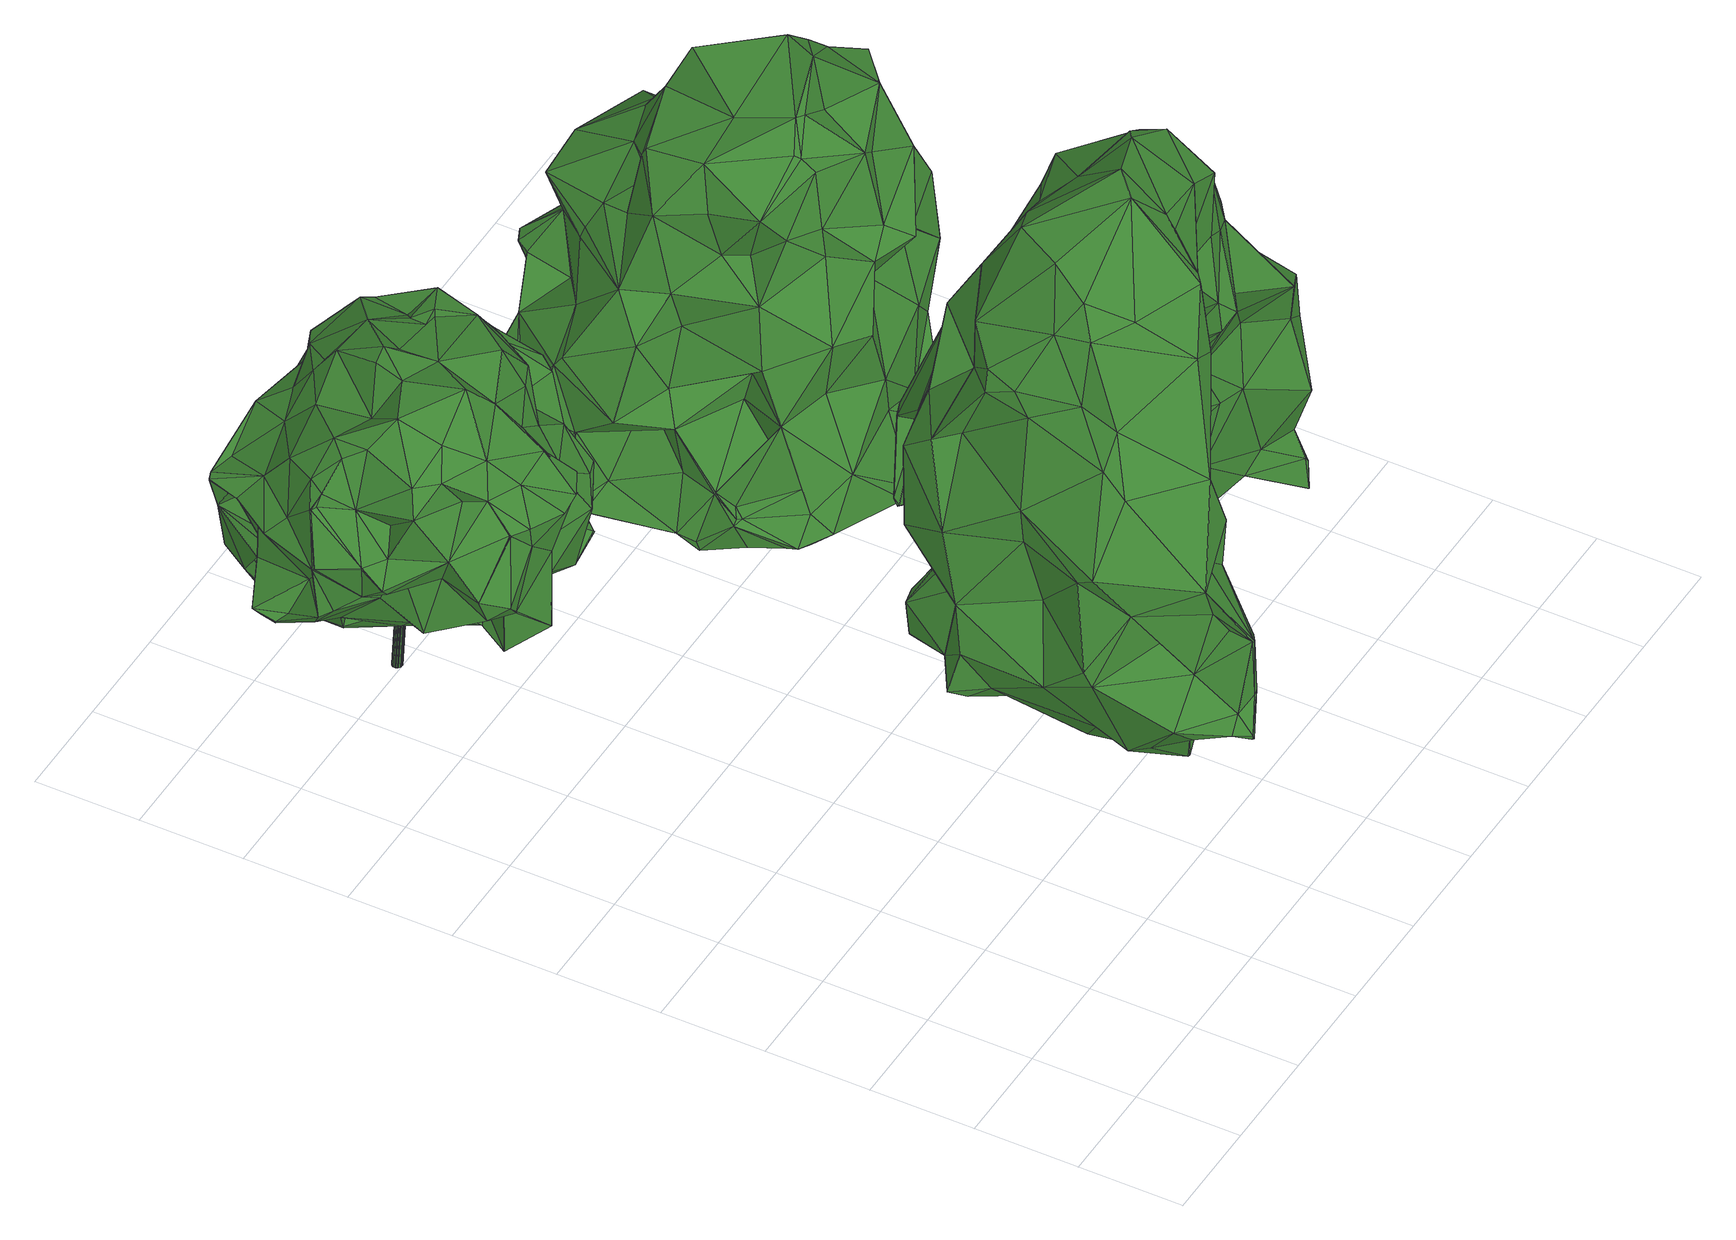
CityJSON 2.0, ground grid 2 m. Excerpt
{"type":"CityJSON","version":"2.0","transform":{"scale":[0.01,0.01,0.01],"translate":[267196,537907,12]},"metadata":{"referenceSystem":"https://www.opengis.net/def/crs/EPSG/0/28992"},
"CityObjects":{
"tree1":{"type":"SolitaryVegetationObject","attributes":{"gtid":504,"crown_width_m":6.24,"crown_median_z":15.91,"crown_r50_m":0.261,"crown_porosity":0.9,"trunk_H_m":3.51,"trunk_DBH_m":0.18,"trunk_radius_m":0.0901,"trunk_base_height_m":12.4,"original_gtid":"506"},"geometry":[{"type":"Solid","lod":"3","boundaries":[[[[0,1,2]],[[3,4,5]],[[6,7,8]],[[9,7,6]],[[10,11,12]],[[13,14,15]],[[16,17,18]],[[16,18,19]],[[20,21,22]],[[23,24,25]],[[11,26,27]],[[28,29,30]],[[31,10,12]],[[32,12,11]],[[27,32,11]],[[33,34,35]],[[24,35,34]],[[36,37,38]],[[39,37,36]],[[40,41,42]],[[38,43,36]],[[44,45,46]],[[47,48,6]],[[49,18,50]],[[49,50,51]],[[52,53,54]],[[55,56,57]],[[58,56,55]],[[23,59,60]],[[61,62,5]],[[63,64,65]],[[6,48,9]],[[66,67,28]],[[36,68,39]],[[23,69,59]],[[70,71,72]],[[37,30,38]],[[73,74,70]],[[75,66,76]],[[77,78,57]],[[55,57,78]],[[79,80,81]],[[79,81,82]],[[83,84,52]],[[85,86,87]],[[88,89,90]],[[19,91,92]],[[93,74,94]],[[76,28,95]],[[95,28,96]],[[97,33,93]],[[98,99,100]],[[94,101,102]],[[103,41,104]],[[105,106,107]],[[108,61,84]],[[109,110,111]],[[112,41,40]],[[75,113,66]],[[34,25,24]],[[114,115,116]],[[101,117,82]],[[118,119,120]],[[121,98,122]],[[83,52,123]],[[46,45,124]],[[125,126,127]],[[128,64,63]],[[77,57,98]],[[129,42,130]],[[131,69,25]],[[132,74,73]],[[133,83,134]],[[135,136,137]],[[138,139,140]],[[96,141,95]],[[60,59,142]],[[60,142,12]],[[105,27,26]],[[143,68,144]],[[145,146,147]],[[145,147,148]],[[55,78,6]],[[55,6,58]],[[134,149,20]],[[94,102,150]],[[151,152,14]],[[153,104,154]],[[153,155,156]],[[157,158,116]],[[27,159,32]],[[12,32,159]],[[24,72,35]],[[51,56,160]],[[161,114,162]],[[114,163,162]],[[70,74,71]],[[122,98,100]],[[23,60,164]],[[165,69,131]],[[87,86,67]],[[85,80,86]],[[166,167,168]],[[118,169,170]],[[77,98,121]],[[77,121,124]],[[80,43,86]],[[166,46,104]],[[74,117,101]],[[171,102,172]],[[74,132,117]],[[82,117,132]],[[173,59,69]],[[173,69,165]],[[116,115,14]],[[38,86,43]],[[174,175,65]],[[158,175,174]],[[176,177,64]],[[178,92,91]],[[74,101,94]],[[87,145,85]],[[179,180,181]],[[116,182,114]],[[183,152,151]],[[23,25,69]],[[184,80,79]],[[39,3,37]],[[39,185,3]],[[53,186,39]],[[187,119,133]],[[30,188,38]],[[86,38,188]],[[134,83,149]],[[92,16,19]],[[97,93,0]],[[128,120,64]],[[124,45,77]],[[45,189,77]],[[91,20,149]],[[91,19,20]],[[63,65,152]],[[190,183,151]],[[45,191,189]],[[45,192,191]],[[89,171,85]],[[54,53,106]],[[63,118,128]],[[193,111,44]],[[88,171,89]],[[14,115,15]],[[158,64,194]],[[158,176,64]],[[70,195,73]],[[104,196,154]],[[116,14,157]],[[163,114,182]],[[197,198,103]],[[197,103,199]],[[197,199,198]],[[145,148,85]],[[142,200,31]],[[178,201,92]],[[190,5,202]],[[74,203,204]],[[158,157,175]],[[188,30,29]],[[40,167,166]],[[104,153,2]],[[91,200,178]],[[48,47,9]],[[168,205,161]],[[168,161,162]],[[164,195,206]],[[31,12,142]],[[207,208,123]],[[209,190,202]],[[114,181,115]],[[188,29,67]],[[119,187,22]],[[149,200,91]],[[30,37,28]],[[73,210,132]],[[211,15,180]],[[75,15,211]],[[212,213,214]],[[183,63,152]],[[98,57,99]],[[134,187,133]],[[9,215,216]],[[154,196,124]],[[206,195,70]],[[24,206,70]],[[183,118,63]],[[59,178,142]],[[158,182,116]],[[179,145,180]],[[92,201,16]],[[90,217,167]],[[194,218,219]],[[186,4,3]],[[142,178,200]],[[28,37,3]],[[28,3,96]],[[90,89,220]],[[90,220,217]],[[221,222,223]],[[85,81,80]],[[185,186,3]],[[23,206,24]],[[23,164,206]],[[6,191,47]],[[78,191,6]],[[183,209,118]],[[70,72,24]],[[56,51,50]],[[224,213,225]],[[164,73,195]],[[136,74,93]],[[36,144,68]],[[207,123,226]],[[198,94,103]],[[158,194,182]],[[131,225,227]],[[167,205,168]],[[154,124,214]],[[128,118,120]],[[159,164,60]],[[68,107,106]],[[228,229,132]],[[228,132,210]],[[20,187,134]],[[230,0,156]],[[230,156,155]],[[20,22,187]],[[115,181,15]],[[193,168,215]],[[192,47,191]],[[217,231,179]],[[145,179,231]],[[65,175,152]],[[52,61,232]],[[52,84,61]],[[102,101,233]],[[138,212,122]],[[121,122,212]],[[56,99,57]],[[50,99,56]],[[217,179,161]],[[234,235,81]],[[130,42,41]],[[22,21,236]],[[22,236,119]],[[143,229,228]],[[12,159,60]],[[71,137,35]],[[100,99,18]],[[131,227,165]],[[53,39,106]],[[26,54,106]],[[39,68,106]],[[234,81,85]],[[93,237,0]],[[20,19,21]],[[238,239,21]],[[107,68,143]],[[85,147,146]],[[240,11,226]],[[28,76,241]],[[162,215,168]],[[242,112,243]],[[234,85,171]],[[171,172,234]],[[53,52,232]],[[141,3,5]],[[190,141,5]],[[141,96,3]],[[244,44,111]],[[31,200,10]],[[198,93,94]],[[199,237,93]],[[198,199,93]],[[88,129,171]],[[123,52,226]],[[240,226,52]],[[190,151,245]],[[196,46,124]],[[220,89,146]],[[240,26,11]],[[90,42,88]],[[40,42,90]],[[168,46,166]],[[2,1,237]],[[2,237,104]],[[78,77,191]],[[199,103,237]],[[104,237,103]],[[0,237,1]],[[233,235,172]],[[85,146,89]],[[28,246,66]],[[247,242,248]],[[36,43,144]],[[213,212,138]],[[67,86,188]],[[65,64,177]],[[249,250,132]],[[181,180,15]],[[97,34,33]],[[239,238,251]],[[189,191,77]],[[139,222,221]],[[33,137,136]],[[194,219,6]],[[85,148,147]],[[252,16,201]],[[220,231,217]],[[149,253,10]],[[208,253,149]],[[153,156,2]],[[0,2,156]],[[144,184,249]],[[208,207,253]],[[126,125,166]],[[216,162,163]],[[108,84,133]],[[133,84,83]],[[110,254,111]],[[192,244,255]],[[254,255,244]],[[146,231,220]],[[146,145,231]],[[246,241,66]],[[28,241,246]],[[151,95,245]],[[95,141,245]],[[256,155,224]],[[256,224,34]],[[119,236,120]],[[75,13,15]],[[207,226,11]],[[251,160,257]],[[251,238,160]],[[58,6,219]],[[173,221,258]],[[193,47,111]],[[59,173,258]],[[50,18,99]],[[59,258,178]],[[201,178,258]],[[238,49,51]],[[21,49,238]],[[49,19,18]],[[114,161,181]],[[179,181,161]],[[184,43,80]],[[158,177,176]],[[174,177,158]],[[118,170,119]],[[133,119,170]],[[174,65,177]],[[247,166,104]],[[112,104,41]],[[94,150,103]],[[143,259,73]],[[210,73,259]],[[165,221,173]],[[192,111,47]],[[109,111,192]],[[26,106,105]],[[27,105,260]],[[252,201,221]],[[221,223,252]],[[228,210,259]],[[228,259,143]],[[190,209,183]],[[131,25,224]],[[131,224,225]],[[34,224,25]],[[144,43,184]],[[239,251,261]],[[58,160,56]],[[58,257,160]],[[51,160,238]],[[62,169,202]],[[19,49,21]],[[5,62,202]],[[83,123,208]],[[83,208,149]],[[113,262,66]],[[66,262,67]],[[67,262,87]],[[75,262,113]],[[75,211,262]],[[211,180,262]],[[87,262,180]],[[13,151,14]],[[143,73,260]],[[159,263,164]],[[73,164,263]],[[27,263,159]],[[184,79,250]],[[249,143,144]],[[249,132,143]],[[186,232,4]],[[54,240,52]],[[138,140,213]],[[225,213,140]],[[129,88,42]],[[169,118,209]],[[97,0,230]],[[71,35,72]],[[122,17,252]],[[252,17,16]],[[201,258,221]],[[100,18,122]],[[122,18,17]],[[81,235,82]],[[172,235,234]],[[14,175,157]],[[152,175,14]],[[149,10,200]],[[71,74,135]],[[97,230,155]],[[93,33,136]],[[264,109,192]],[[221,165,265]],[[221,265,139]],[[11,253,207]],[[108,62,61]],[[170,169,108]],[[62,108,169]],[[170,108,133]],[[71,135,137]],[[45,44,192]],[[8,7,163]],[[35,137,33]],[[163,7,216]],[[9,216,7]],[[110,109,254]],[[218,120,219]],[[54,26,240]],[[58,219,261]],[[194,64,218]],[[218,64,120]],[[155,256,97]],[[34,97,256]],[[39,186,185]],[[58,251,257]],[[223,222,252]],[[138,222,139]],[[122,252,222]],[[122,222,138]],[[225,139,227]],[[136,204,203]],[[265,165,227]],[[265,227,139]],[[261,251,58]],[[261,219,120]],[[53,232,186]],[[161,205,217]],[[167,217,205]],[[143,260,107]],[[194,6,8]],[[166,112,40]],[[194,8,182]],[[8,163,182]],[[5,4,61]],[[232,61,4]],[[247,126,166]],[[184,250,249]],[[166,125,112]],[[242,247,112]],[[103,150,41]],[[125,243,112]],[[102,171,129]],[[10,253,11]],[[153,266,155]],[[247,104,112]],[[248,126,247]],[[102,129,150]],[[248,127,126]],[[168,193,46]],[[44,46,193]],[[76,66,267]],[[216,215,162]],[[242,243,248]],[[261,120,236]],[[239,236,21]],[[261,236,239]],[[28,67,29]],[[254,192,255]],[[254,264,192]],[[121,214,124]],[[212,214,121]],[[244,192,44]],[[254,109,264]],[[132,229,143]],[[105,107,260]],[[263,27,260]],[[263,260,73]],[[66,241,267]],[[76,267,241]],[[154,214,213]],[[268,154,213]],[[225,140,139]],[[82,250,79]],[[82,132,250]],[[74,136,203]],[[76,13,75]],[[76,95,13]],[[151,13,95]],[[111,269,244]],[[244,269,254]],[[111,254,269]],[[135,204,136]],[[74,204,135]],[[209,202,169]],[[245,141,190]],[[102,233,172]],[[233,101,235]],[[82,235,101]],[[104,270,196]],[[46,196,270]],[[46,270,104]],[[193,215,47]],[[47,215,9]],[[268,213,266]],[[268,266,154]],[[224,266,213]],[[154,266,153]],[[130,41,150]],[[87,271,145]],[[180,145,271]],[[180,271,87]],[[130,150,129]],[[248,243,127]],[[125,127,243]],[[224,155,266]],[[90,167,272]],[[40,272,167]],[[90,272,40]],[[273,274,275]],[[273,275,276]],[[276,275,277]],[[276,277,278]],[[275,274,279]],[[275,279,277]],[[277,279,280]],[[277,280,278]],[[279,274,281]],[[279,281,280]],[[280,281,282]],[[280,282,278]],[[281,274,283]],[[281,283,282]],[[282,283,284]],[[282,284,278]],[[283,274,285]],[[283,285,284]],[[284,285,286]],[[284,286,278]],[[285,274,287]],[[285,287,286]],[[286,287,288]],[[286,288,278]],[[287,274,289]],[[287,289,288]],[[288,289,290]],[[288,290,278]],[[289,274,291]],[[289,291,290]],[[290,291,292]],[[290,292,278]],[[291,274,293]],[[291,293,292]],[[292,293,294]],[[292,294,278]],[[293,274,295]],[[293,295,294]],[[294,295,296]],[[294,296,278]],[[295,274,297]],[[295,297,296]],[[296,297,298]],[[296,298,278]],[[297,274,299]],[[297,299,298]],[[298,299,300]],[[298,300,278]],[[299,274,301]],[[299,301,300]],[[300,301,302]],[[300,302,278]],[[301,274,303]],[[301,303,302]],[[302,303,304]],[[302,304,278]],[[303,274,305]],[[303,305,304]],[[304,305,306]],[[304,306,278]],[[305,274,307]],[[305,307,306]],[[306,307,308]],[[306,308,278]],[[307,274,309]],[[307,309,308]],[[308,309,310]],[[308,310,278]],[[309,274,311]],[[309,311,310]],[[310,311,312]],[[310,312,278]],[[311,274,313]],[[311,313,312]],[[312,313,314]],[[312,314,278]],[[313,274,315]],[[313,315,314]],[[314,315,316]],[[314,316,278]],[[315,274,317]],[[315,317,316]],[[316,317,318]],[[316,318,278]],[[317,274,319]],[[317,319,318]],[[318,319,320]],[[318,320,278]],[[319,274,321]],[[319,321,320]],[[320,321,322]],[[320,322,278]],[[321,274,273]],[[321,273,322]],[[322,273,276]],[[322,276,278]]]]}]},
"tree2":{"type":"SolitaryVegetationObject","attributes":{"gtid":373,"crown_width_m":8.56,"crown_median_z":17.47,"crown_r50_m":0.345,"crown_porosity":0.907,"trunk_H_m":4.87,"trunk_DBH_m":0.321,"trunk_radius_m":0.161,"trunk_base_height_m":12.6,"original_gtid":"374"},"geometry":[{"type":"Solid","lod":"3","boundaries":[[[[323,324,325]],[[326,327,328]],[[326,329,330]],[[331,332,333]],[[334,335,336]],[[334,336,337]],[[338,339,340]],[[324,341,325]],[[342,343,344]],[[345,346,347]],[[345,348,346]],[[348,347,346]],[[334,349,335]],[[337,349,334]],[[350,351,352]],[[350,352,341]],[[353,354,355]],[[356,357,358]],[[359,360,361]],[[362,363,364]],[[365,366,367]],[[368,369,350]],[[355,370,371]],[[372,373,374]],[[375,373,372]],[[376,377,378]],[[379,330,329]],[[328,329,326]],[[380,381,382]],[[383,384,385]],[[386,387,388]],[[389,390,391]],[[389,391,392]],[[393,368,394]],[[367,395,392]],[[396,329,347]],[[396,379,329]],[[397,369,398]],[[399,400,401]],[[400,402,401]],[[403,331,404]],[[333,404,331]],[[358,405,406]],[[340,356,407]],[[357,356,340]],[[408,409,410]],[[335,394,336]],[[411,412,335]],[[413,414,415]],[[416,372,374]],[[417,386,388]],[[403,404,418]],[[419,420,421]],[[422,423,424]],[[365,367,425]],[[377,376,426]],[[376,427,426]],[[428,389,392]],[[428,429,389]],[[430,431,432]],[[357,433,405]],[[418,412,411]],[[412,418,393]],[[412,393,394]],[[363,432,431]],[[434,435,382]],[[416,436,437]],[[438,439,440]],[[439,438,441]],[[343,404,333]],[[442,443,444]],[[445,446,403]],[[447,448,446]],[[341,449,450]],[[451,452,453]],[[411,413,418]],[[454,455,456]],[[372,416,437]],[[328,347,329]],[[404,342,418]],[[457,353,458]],[[357,459,433]],[[460,459,357]],[[461,400,462]],[[345,327,463]],[[341,450,325]],[[401,464,465]],[[425,439,466]],[[337,464,330]],[[467,468,469]],[[467,469,470]],[[430,471,466]],[[356,472,407]],[[353,355,458]],[[424,433,422]],[[458,355,473]],[[437,436,454]],[[426,474,466]],[[391,475,392]],[[476,477,375]],[[478,375,477]],[[412,394,335]],[[336,324,399]],[[397,398,342]],[[331,473,332]],[[343,342,404]],[[479,368,350]],[[389,429,359]],[[480,481,482]],[[442,483,443]],[[484,485,419]],[[455,431,430]],[[486,483,442]],[[447,446,445]],[[487,378,488]],[[489,490,421]],[[340,460,357]],[[332,491,343]],[[425,492,439]],[[484,419,493]],[[333,332,343]],[[461,373,478]],[[375,478,373]],[[327,345,328]],[[347,328,345]],[[494,495,496]],[[493,482,497]],[[498,469,468]],[[419,421,493]],[[375,372,476]],[[499,444,443]],[[399,324,323]],[[500,443,483]],[[351,444,499]],[[444,351,420]],[[466,439,426]],[[500,501,443]],[[389,359,390]],[[455,454,436]],[[323,325,450]],[[492,475,339]],[[324,336,394]],[[364,363,431]],[[371,405,433]],[[466,471,425]],[[396,498,468]],[[396,468,379]],[[502,347,348]],[[503,496,504]],[[336,465,337]],[[419,444,420]],[[393,505,368]],[[458,448,457]],[[410,506,507]],[[380,508,509]],[[382,508,380]],[[388,510,511]],[[382,511,510]],[[358,452,472]],[[401,465,399]],[[512,513,453]],[[514,381,380]],[[515,417,487]],[[465,464,337]],[[417,516,386]],[[450,449,323]],[[422,517,423]],[[514,382,381]],[[480,518,481]],[[419,485,444]],[[336,399,465]],[[517,385,423]],[[394,368,324]],[[462,373,461]],[[498,519,469]],[[356,358,472]],[[409,506,410]],[[433,424,371]],[[429,428,363]],[[445,403,414]],[[442,485,486]],[[430,474,455]],[[466,474,430]],[[338,492,520]],[[495,459,460]],[[513,512,457]],[[353,457,512]],[[521,350,369]],[[457,522,513]],[[523,513,522]],[[362,481,518]],[[353,512,354]],[[344,343,491]],[[524,525,514]],[[417,388,376]],[[330,379,349]],[[514,380,526]],[[514,526,524]],[[361,460,527]],[[480,482,528]],[[326,463,327]],[[487,488,407]],[[407,472,487]],[[487,417,378]],[[376,378,417]],[[341,352,449]],[[529,342,344]],[[472,451,487]],[[445,414,413]],[[468,349,379]],[[393,418,530]],[[396,531,532]],[[326,502,463]],[[331,446,533]],[[403,446,331]],[[392,395,428]],[[459,494,433]],[[437,476,372]],[[497,484,493]],[[488,378,377]],[[433,494,422]],[[534,535,536]],[[537,491,424]],[[499,443,501]],[[429,363,360]],[[538,360,363]],[[342,384,397]],[[475,367,392]],[[398,505,530]],[[398,530,342]],[[514,511,382]],[[538,363,362]],[[405,358,357]],[[476,437,509]],[[407,438,340]],[[444,485,442]],[[489,421,539]],[[540,539,521]],[[335,349,468]],[[493,528,482]],[[497,373,484]],[[502,396,347]],[[396,502,531]],[[447,445,413]],[[489,539,540]],[[486,484,483]],[[484,500,483]],[[484,462,500]],[[500,462,501]],[[521,369,540]],[[478,541,402]],[[368,505,369]],[[398,369,505]],[[479,350,341]],[[533,446,448]],[[377,441,488]],[[377,426,441]],[[426,439,441]],[[488,438,407]],[[441,438,488]],[[516,542,386]],[[330,349,337]],[[351,350,521]],[[470,522,448]],[[457,448,522]],[[330,464,326]],[[364,436,416]],[[431,436,364]],[[431,455,436]],[[458,533,448]],[[495,460,361]],[[390,359,361]],[[468,467,447]],[[410,387,532]],[[376,514,427]],[[387,510,388]],[[422,494,517]],[[490,543,544]],[[459,495,494]],[[427,514,525]],[[486,485,484]],[[463,502,348]],[[541,409,408]],[[361,527,390]],[[480,538,518]],[[509,437,454]],[[502,545,408]],[[402,408,545]],[[498,396,532]],[[324,479,341]],[[368,479,324]],[[512,406,354]],[[326,545,502]],[[418,415,403]],[[470,469,542]],[[438,492,338]],[[522,516,523]],[[470,447,467]],[[546,409,541]],[[513,523,453]],[[494,547,517]],[[535,517,547]],[[537,424,423]],[[540,369,397]],[[537,529,344]],[[529,384,342]],[[355,548,473]],[[344,491,537]],[[473,533,458]],[[331,533,473]],[[403,415,414]],[[397,384,383]],[[371,370,405]],[[383,489,540]],[[358,406,452]],[[517,535,534]],[[542,469,519]],[[362,549,481]],[[434,510,387]],[[382,510,434]],[[410,502,408]],[[424,550,371]],[[434,507,508]],[[508,507,509]],[[454,456,524]],[[534,385,517]],[[383,385,534]],[[382,435,508]],[[426,427,456]],[[362,518,538]],[[371,550,355]],[[548,355,550]],[[470,551,522]],[[542,551,470]],[[552,548,550]],[[552,424,491]],[[552,550,424]],[[545,326,553]],[[365,425,471]],[[471,366,365]],[[410,434,387]],[[410,507,434]],[[410,532,531]],[[410,531,502]],[[386,532,387]],[[413,415,418]],[[512,453,452]],[[340,339,390]],[[520,492,339]],[[520,339,338]],[[515,523,516]],[[515,516,417]],[[340,438,338]],[[478,402,400]],[[461,478,400]],[[462,400,501]],[[501,400,399]],[[423,385,537]],[[435,434,508]],[[463,348,345]],[[473,548,332]],[[538,480,503]],[[470,448,447]],[[480,554,503]],[[439,492,440]],[[438,440,492]],[[406,512,452]],[[532,519,498]],[[532,386,519]],[[542,519,386]],[[408,402,541]],[[468,447,555]],[[340,527,460]],[[556,557,535]],[[493,421,544]],[[490,544,421]],[[413,555,447]],[[468,555,335]],[[359,429,360]],[[552,491,548]],[[491,332,548]],[[335,555,411]],[[413,411,555]],[[383,558,397]],[[397,558,540]],[[383,540,558]],[[374,373,497]],[[462,484,373]],[[390,527,340]],[[406,370,354]],[[454,526,509]],[[509,526,380]],[[454,524,526]],[[546,506,409]],[[376,511,514]],[[388,511,376]],[[515,451,523]],[[487,451,515]],[[529,385,384]],[[537,385,529]],[[546,541,478]],[[449,352,499]],[[351,499,352]],[[538,503,504]],[[425,367,475]],[[496,361,504]],[[495,361,496]],[[490,536,543]],[[402,553,401]],[[545,553,402]],[[464,401,553]],[[464,553,326]],[[354,370,355]],[[449,559,323]],[[499,559,449]],[[501,559,499]],[[399,559,501]],[[323,559,399]],[[492,425,475]],[[509,507,506]],[[509,506,476]],[[426,456,474]],[[503,556,496]],[[554,556,503]],[[366,430,432]],[[432,363,366]],[[451,472,452]],[[430,366,471]],[[342,530,418]],[[393,530,505]],[[534,490,383]],[[489,383,490]],[[490,534,536]],[[521,539,351]],[[420,351,539]],[[421,420,539]],[[366,395,367]],[[391,390,339]],[[391,339,475]],[[543,557,528]],[[536,557,543]],[[535,557,536]],[[556,554,557]],[[480,557,554]],[[528,557,480]],[[524,456,525]],[[525,456,427]],[[453,523,451]],[[497,549,374]],[[474,456,455]],[[416,374,549]],[[482,481,549]],[[482,549,497]],[[364,549,362]],[[416,549,364]],[[504,360,538]],[[504,361,360]],[[406,405,370]],[[542,516,551]],[[522,551,516]],[[506,477,476]],[[546,477,506]],[[478,477,546]],[[363,395,366]],[[428,395,363]],[[556,535,547]],[[556,547,496]],[[496,547,494]],[[543,528,544]],[[493,544,528]],[[560,561,562]],[[560,562,563]],[[563,562,564]],[[563,564,565]],[[562,561,566]],[[562,566,564]],[[564,566,567]],[[564,567,565]],[[566,561,568]],[[566,568,567]],[[567,568,569]],[[567,569,565]],[[568,561,570]],[[568,570,569]],[[569,570,571]],[[569,571,565]],[[570,561,572]],[[570,572,571]],[[571,572,573]],[[571,573,565]],[[572,561,574]],[[572,574,573]],[[573,574,575]],[[573,575,565]],[[574,561,576]],[[574,576,575]],[[575,576,577]],[[575,577,565]],[[576,561,578]],[[576,578,577]],[[577,578,579]],[[577,579,565]],[[578,561,580]],[[578,580,579]],[[579,580,581]],[[579,581,565]],[[580,561,582]],[[580,582,581]],[[581,582,583]],[[581,583,565]],[[582,561,584]],[[582,584,583]],[[583,584,585]],[[583,585,565]],[[584,561,586]],[[584,586,585]],[[585,586,587]],[[585,587,565]],[[586,561,588]],[[586,588,587]],[[587,588,589]],[[587,589,565]],[[588,561,590]],[[588,590,589]],[[589,590,591]],[[589,591,565]],[[590,561,592]],[[590,592,591]],[[591,592,593]],[[591,593,565]],[[592,561,594]],[[592,594,593]],[[593,594,595]],[[593,595,565]],[[594,561,596]],[[594,596,595]],[[595,596,597]],[[595,597,565]],[[596,561,598]],[[596,598,597]],[[597,598,599]],[[597,599,565]],[[598,561,600]],[[598,600,599]],[[599,600,601]],[[599,601,565]],[[600,561,602]],[[600,602,601]],[[601,602,603]],[[601,603,565]],[[602,561,604]],[[602,604,603]],[[603,604,605]],[[603,605,565]],[[604,561,606]],[[604,606,605]],[[605,606,607]],[[605,607,565]],[[606,561,608]],[[606,608,607]],[[607,608,609]],[[607,609,565]],[[608,561,560]],[[608,560,609]],[[609,560,563]],[[609,563,565]]]]}]},
"tree3":{"type":"SolitaryVegetationObject","attributes":{"gtid":409,"crown_width_m":7.22,"crown_median_z":16.97,"crown_r50_m":0.283,"crown_porosity":0.889,"trunk_H_m":4.84,"trunk_DBH_m":0.265,"trunk_radius_m":0.133,"trunk_base_height_m":12.13,"original_gtid":"410"},"geometry":[{"type":"Solid","lod":"3","boundaries":[[[[610,611,612]],[[613,614,615]],[[616,617,618]],[[619,620,621]],[[622,623,624]],[[625,626,627]],[[628,626,625]],[[629,630,631]],[[632,633,634]],[[635,636,637]],[[638,639,611]],[[640,641,642]],[[643,641,640]],[[644,645,613]],[[646,647,648]],[[649,650,651]],[[652,653,654]],[[631,655,656]],[[657,658,659]],[[660,659,661]],[[625,627,662]],[[663,628,664]],[[665,666,611]],[[667,668,669]],[[670,671,672]],[[673,672,671]],[[614,616,615]],[[674,675,634]],[[676,677,678]],[[679,680,681]],[[682,683,684]],[[682,684,685]],[[611,686,638]],[[654,687,688]],[[689,690,691]],[[691,690,637]],[[692,693,694]],[[695,696,697]],[[698,699,700]],[[701,702,673]],[[703,673,702]],[[703,702,701]],[[677,704,705]],[[706,704,677]],[[707,708,709]],[[703,710,672]],[[673,703,672]],[[694,711,712]],[[631,713,629]],[[714,715,716]],[[717,718,719]],[[634,720,721]],[[722,723,724]],[[725,726,673]],[[627,626,727]],[[728,653,652]],[[620,729,730]],[[620,730,731]],[[651,710,649]],[[732,733,734]],[[735,736,737]],[[615,616,738]],[[633,632,731]],[[614,617,616]],[[628,739,740]],[[672,710,651]],[[721,621,620]],[[741,680,679]],[[742,670,743]],[[744,745,733]],[[708,733,745]],[[746,747,713]],[[748,749,750]],[[652,751,752]],[[753,640,754]],[[651,650,755]],[[756,749,748]],[[676,757,758]],[[676,758,677]],[[759,670,760]],[[677,758,706]],[[646,648,761]],[[646,761,762]],[[648,738,618]],[[746,763,764]],[[765,763,746]],[[738,616,618]],[[762,761,639]],[[638,762,639]],[[655,631,744]],[[637,641,635]],[[766,767,768]],[[766,768,660]],[[636,635,664]],[[769,637,636]],[[731,730,700]],[[674,624,675]],[[733,770,744]],[[733,771,770]],[[772,638,686]],[[744,773,655]],[[692,694,774]],[[775,618,617]],[[776,742,743]],[[777,659,701]],[[661,659,777]],[[726,736,661]],[[757,778,751]],[[736,735,779]],[[780,781,782]],[[783,781,780]],[[784,785,786]],[[787,786,785]],[[752,788,728]],[[752,728,652]],[[751,788,752]],[[773,788,751]],[[610,686,611]],[[769,691,637]],[[683,658,789]],[[782,790,780]],[[733,708,707]],[[767,643,791]],[[695,766,696]],[[696,766,660]],[[792,793,794]],[[727,795,627]],[[663,739,628]],[[773,770,788]],[[725,736,726]],[[796,711,693]],[[694,693,711]],[[699,797,700]],[[633,700,797]],[[610,651,686]],[[686,651,679]],[[611,798,612]],[[708,787,799]],[[720,675,800]],[[801,653,802]],[[653,801,654]],[[728,802,653]],[[683,756,716]],[[699,674,797]],[[756,748,716]],[[646,645,647]],[[728,719,718]],[[660,657,659]],[[639,761,775]],[[664,628,803]],[[664,803,636]],[[759,666,776]],[[685,710,703]],[[619,621,804]],[[767,739,663]],[[665,776,666]],[[665,763,676]],[[678,665,676]],[[805,806,804]],[[807,806,805]],[[651,755,679]],[[729,619,808]],[[764,665,611]],[[809,753,810]],[[792,691,783]],[[792,783,780]],[[681,686,679]],[[711,784,712]],[[811,799,781]],[[799,811,812]],[[648,618,775]],[[666,759,798]],[[695,697,626]],[[651,612,672]],[[792,794,642]],[[760,798,759]],[[813,626,697]],[[791,640,753]],[[794,754,642]],[[809,791,753]],[[767,791,809]],[[640,642,754]],[[665,764,763]],[[676,763,757]],[[811,814,812]],[[670,759,743]],[[783,691,781]],[[721,720,800]],[[805,721,800]],[[732,815,816]],[[685,684,715]],[[801,687,654]],[[698,687,801]],[[691,769,811]],[[776,665,817]],[[776,817,808]],[[817,818,808]],[[698,700,730]],[[725,673,671]],[[785,790,782]],[[775,746,764]],[[698,819,699]],[[617,614,746]],[[664,643,663]],[[709,812,814]],[[807,735,806]],[[820,821,630]],[[709,625,662]],[[709,662,707]],[[767,663,643]],[[813,697,696]],[[664,635,641]],[[664,641,643]],[[813,822,626]],[[811,781,691]],[[673,726,777]],[[772,762,638]],[[678,677,705]],[[813,722,822]],[[661,777,726]],[[648,775,761]],[[648,644,738]],[[615,644,613]],[[738,644,615]],[[688,687,706]],[[805,621,721]],[[804,621,805]],[[766,739,767]],[[776,743,759]],[[767,809,657]],[[704,687,698]],[[787,708,745]],[[786,787,745]],[[786,745,744]],[[645,629,747]],[[645,747,614]],[[751,778,773]],[[655,778,656]],[[657,768,767]],[[657,660,768]],[[624,674,622]],[[823,819,801]],[[824,819,823]],[[623,727,822]],[[705,825,678]],[[826,756,827]],[[725,804,737]],[[815,828,816]],[[701,673,777]],[[729,705,704]],[[701,685,703]],[[812,708,799]],[[662,829,707]],[[685,649,710]],[[611,639,764]],[[775,764,639]],[[711,796,790]],[[830,711,790]],[[775,617,746]],[[681,772,686]],[[757,763,765]],[[780,831,792]],[[793,792,831]],[[802,728,816]],[[802,816,801]],[[655,773,778]],[[804,725,832]],[[749,831,780]],[[791,643,640]],[[799,787,785]],[[799,785,782]],[[619,729,620]],[[632,620,731]],[[634,620,632]],[[721,620,634]],[[749,756,826]],[[749,826,793]],[[671,670,833]],[[817,825,705]],[[683,789,756]],[[824,699,819]],[[704,730,729]],[[622,795,623]],[[834,795,622]],[[727,623,795]],[[835,800,675]],[[709,708,812]],[[727,626,822]],[[808,742,776]],[[619,742,808]],[[804,742,619]],[[836,740,739]],[[751,837,757]],[[744,770,773]],[[746,614,747]],[[835,623,800]],[[799,782,781]],[[666,798,611]],[[672,612,670]],[[760,670,612]],[[637,690,641]],[[610,612,651]],[[786,820,784]],[[657,809,658]],[[838,715,669]],[[725,737,736]],[[725,833,832]],[[671,833,725]],[[750,839,692]],[[760,612,798]],[[750,749,840]],[[714,750,774]],[[774,750,692]],[[705,841,817]],[[817,841,818]],[[796,780,790]],[[840,749,780]],[[716,715,683]],[[689,642,690]],[[698,730,704]],[[678,825,665]],[[817,665,825]],[[623,822,800]],[[842,762,843]],[[842,843,646]],[[774,694,741]],[[614,613,645]],[[630,629,820]],[[641,690,642]],[[622,674,824]],[[661,736,844]],[[717,719,771]],[[844,660,661]],[[842,646,762]],[[698,801,819]],[[722,696,779]],[[832,742,804]],[[626,740,695]],[[731,700,633]],[[652,688,751]],[[654,688,652]],[[834,815,795]],[[816,828,801]],[[823,801,828]],[[719,788,770]],[[728,788,719]],[[771,719,770]],[[696,722,813]],[[826,794,793]],[[631,656,845]],[[631,845,765]],[[765,845,757]],[[736,779,844]],[[778,845,656]],[[778,757,845]],[[807,722,735]],[[699,824,674]],[[834,824,823]],[[793,831,749]],[[660,779,696]],[[832,833,742]],[[662,627,829]],[[795,829,627]],[[815,829,795]],[[844,779,660]],[[751,688,837]],[[688,706,837]],[[758,757,837]],[[758,837,706]],[[785,784,830]],[[785,830,790]],[[645,644,647]],[[644,648,647]],[[712,784,820]],[[712,820,629]],[[846,814,636]],[[709,814,846]],[[622,824,834]],[[827,756,789]],[[810,827,789]],[[810,789,809]],[[847,815,848]],[[720,634,675]],[[826,827,753]],[[753,827,810]],[[685,715,668]],[[838,668,715]],[[772,843,762]],[[659,658,682]],[[659,682,701]],[[685,701,682]],[[683,682,658]],[[806,735,737]],[[806,737,804]],[[780,796,839]],[[835,675,624]],[[634,633,797]],[[634,797,674]],[[706,687,704]],[[838,669,668]],[[755,650,668]],[[679,755,774]],[[649,668,650]],[[685,668,649]],[[742,833,670]],[[667,715,714]],[[667,669,715]],[[800,724,723]],[[774,741,679]],[[755,668,667]],[[714,774,755]],[[667,714,755]],[[714,716,750]],[[750,716,748]],[[717,771,733]],[[717,732,718]],[[717,733,732]],[[816,718,732]],[[816,728,718]],[[689,691,792]],[[689,792,642]],[[765,746,713]],[[765,713,631]],[[794,753,754]],[[786,744,821]],[[794,826,753]],[[820,786,821]],[[629,713,747]],[[707,847,733]],[[815,847,829]],[[707,829,847]],[[646,843,645]],[[772,681,843]],[[680,843,681]],[[658,809,789]],[[835,624,623]],[[822,722,724]],[[800,822,724]],[[846,849,709]],[[750,840,839]],[[840,780,839]],[[830,784,711]],[[692,839,796]],[[692,796,693]],[[836,739,766]],[[836,766,695]],[[683,715,684]],[[694,712,741]],[[628,740,626]],[[695,740,836]],[[712,680,741]],[[722,779,735]],[[834,850,815]],[[828,815,850]],[[828,850,823]],[[823,850,834]],[[631,630,821]],[[631,821,744]],[[769,814,811]],[[636,814,769]],[[808,841,729]],[[705,729,841]],[[818,841,808]],[[800,723,805]],[[805,723,807]],[[807,723,722]],[[709,849,625]],[[636,803,849]],[[846,636,849]],[[803,628,849]],[[625,849,628]],[[847,848,733]],[[733,848,734]],[[732,734,848]],[[732,848,815]],[[680,712,843]],[[629,843,712]],[[645,843,629]],[[851,852,853]],[[851,853,854]],[[854,853,855]],[[854,855,856]],[[853,852,857]],[[853,857,855]],[[855,857,858]],[[855,858,856]],[[857,852,859]],[[857,859,858]],[[858,859,860]],[[858,860,856]],[[859,852,861]],[[859,861,860]],[[860,861,862]],[[860,862,856]],[[861,852,863]],[[861,863,862]],[[862,863,864]],[[862,864,856]],[[863,852,865]],[[863,865,864]],[[864,865,866]],[[864,866,856]],[[865,852,867]],[[865,867,866]],[[866,867,868]],[[866,868,856]],[[867,852,869]],[[867,869,868]],[[868,869,870]],[[868,870,856]],[[869,852,871]],[[869,871,870]],[[870,871,872]],[[870,872,856]],[[871,852,873]],[[871,873,872]],[[872,873,874]],[[872,874,856]],[[873,852,875]],[[873,875,874]],[[874,875,876]],[[874,876,856]],[[875,852,877]],[[875,877,876]],[[876,877,878]],[[876,878,856]],[[877,852,879]],[[877,879,878]],[[878,879,880]],[[878,880,856]],[[879,852,881]],[[879,881,880]],[[880,881,882]],[[880,882,856]],[[881,852,883]],[[881,883,882]],[[882,883,884]],[[882,884,856]],[[883,852,885]],[[883,885,884]],[[884,885,886]],[[884,886,856]],[[885,852,887]],[[885,887,886]],[[886,887,888]],[[886,888,856]],[[887,852,889]],[[887,889,888]],[[888,889,890]],[[888,890,856]],[[889,852,891]],[[889,891,890]],[[890,891,892]],[[890,892,856]],[[891,852,893]],[[891,893,892]],[[892,893,894]],[[892,894,856]],[[893,852,895]],[[893,895,894]],[[894,895,896]],[[894,896,856]],[[895,852,897]],[[895,897,896]],[[896,897,898]],[[896,898,856]],[[897,852,899]],[[897,899,898]],[[898,899,900]],[[898,900,856]],[[899,852,851]],[[899,851,900]],[[900,851,854]],[[900,854,856]]]]}]}
},
"vertices":[
[51,1722,327],[58,1711,315],[57,1680,307],[608,1621,496],[555,1620,598],[644,1572,532],[300,1285,281],[314,1354,249],[346,1360,273],[300,1342,242],[324,1620,747],[414,1701,702],[306,1701,717],[529,1525,277],[550,1445,275],[563,1553,232],[174,1426,640],[214,1409,576],[223,1365,588],[250,1382,651],[343,1417,691],[363,1334,605],[394,1394,608],[147,1703,599],[157,1758,527],[104,1684,507],[496,1760,662],[394,1801,620],[605,1664,382],[587,1740,373],[620,1748,374],[278,1609,751],[335,1740,657],[134,1756,440],[84,1718,472],[134,1797,477],[518,1816,437],[613,1723,457],[607,1771,374],[589,1751,508],[238,1650,167],[218,1704,188],[261,1690,176],[533,1824,346],[231,1461,305],[183,1427,337],[205,1479,293],[245,1346,240],[295,1336,242],[287,1337,587],[243,1295,539],[283,1251,563],[532,1632,711],[557,1689,621],[516,1744,654],[218,1308,368],[254,1297,491],[166,1290,423],[321,1297,429],[167,1630,660],[254,1712,631],[570,1546,630],[619,1479,557],[533,1333,448],[465,1299,409],[537,1392,387],[552,1650,256],[570,1686,257],[502,1805,522],[105,1639,612],[157,1860,491],[143,1855,486],[143,1855,488],[304,1855,538],[209,1875,369],[587,1572,233],[592,1566,355],[152,1327,391],[216,1307,367],[374,1829,345],[482,1811,290],[366,1807,292],[344,1885,284],[496,1535,720],[537,1514,653],[402,1751,218],[545,1789,281],[594,1656,218],[307,1734,163],[352,1716,170],[326,1666,158],[292,1446,751],[216,1449,683],[138,1760,358],[218,1828,238],[594,1565,355],[627,1587,398],[100,1640,390],[137,1335,438],[214,1316,537],[214,1318,537],[238,1878,257],[220,1828,237],[191,1730,209],[154,1609,274],[431,1819,612],[518,1753,621],[446,1830,562],[557,1520,619],[313,1343,287],[324,1389,273],[305,1417,269],[239,1651,169],[575,1623,225],[456,1460,200],[508,1443,212],[522,1377,212],[299,1884,313],[526,1387,515],[454,1395,564],[412,1336,519],[158,1417,443],[132,1390,511],[483,1610,711],[136,1440,326],[278,1617,172],[278,1597,301],[341,1625,268],[502,1323,448],[268,1739,183],[208,1720,185],[68,1621,579],[373,1877,365],[499,1440,645],[432,1453,727],[184,1814,477],[155,1759,377],[145,1805,472],[52,1473,471],[52,1512,507],[51,1512,505],[620,1567,405],[252,1604,648],[396,1855,487],[463,1817,422],[519,1651,242],[402,1724,233],[446,1708,297],[530,1710,276],[358,1535,723],[191,1732,189],[550,1471,316],[539,1392,388],[67,1610,332],[141,1526,365],[39,1589,374],[57,1680,311],[556,1344,267],[485,1342,248],[307,1746,652],[327,1262,552],[387,1493,239],[388,1451,226],[406,1429,224],[260,1775,561],[88,1609,605],[232,1535,226],[281,1596,166],[280,1483,214],[608,1454,539],[524,1478,535],[310,1761,184],[283,1775,226],[134,1596,653],[520,1421,293],[554,1345,269],[413,1368,322],[424,1384,341],[203,1527,719],[493,1569,247],[568,1602,217],[513,1537,230],[440,1387,232],[561,1431,414],[436,1787,332],[516,1664,520],[563,1655,602],[457,1422,639],[538,1750,294],[194,1391,379],[594,1521,425],[233,1340,356],[235,1341,357],[283,1409,241],[379,1329,322],[209,1848,491],[156,1478,318],[256,1795,322],[223,1821,274],[189,1684,289],[278,1560,732],[142,1465,638],[611,1477,524],[189,1740,363],[255,1778,441],[314,1546,217],[159,1758,525],[457,1612,695],[470,1603,706],[581,1479,455],[267,1836,433],[590,1569,225],[63,1470,458],[69,1521,426],[144,1492,456],[285,1409,240],[304,1379,248],[381,1582,234],[378,1334,398],[361,1321,402],[359,1679,243],[127,1565,557],[99,1489,502],[149,1511,529],[30,1596,486],[25,1589,493],[464,1647,690],[68,1619,579],[289,1812,414],[379,1839,382],[72,1664,324],[457,1650,299],[560,1637,628],[289,1838,282],[364,1805,292],[318,1859,279],[405,1325,539],[92,1703,305],[331,1255,566],[383,1283,565],[493,1668,664],[546,1626,390],[249,1705,190],[261,1689,178],[261,1450,391],[604,1540,404],[530,1705,384],[227,1624,310],[328,1675,289],[380,1839,380],[374,1876,364],[371,1290,545],[105,1442,603],[359,1609,718],[367,1433,379],[323,1364,445],[63,1596,454],[333,1298,538],[157,1560,671],[297,1789,497],[388,1805,588],[389,1313,533],[595,1654,220],[314,1788,589],[359,1322,400],[78,1613,582],[58,1569,382],[497,1611,310],[102,1541,408],[301,1466,276],[211,1546,349],[573,1623,223],[278,1617,170],[334,1595,39],[325,1595,40],[334,1597,40],[350,1584,390],[350,1586,390],[341,1584,391],[333,1599,40],[349,1588,390],[332,1601,40],[348,1590,390],[330,1603,40],[346,1591,391],[328,1604,40],[344,1592,391],[325,1604,40],[341,1593,391],[323,1604,40],[339,1593,391],[321,1603,40],[337,1592,391],[319,1602,40],[335,1590,391],[317,1600,40],[334,1589,391],[316,1598,40],[333,1586,391],[316,1595,40],[332,1584,391],[316,1593,40],[332,1582,391],[317,1591,40],[333,1580,391],[318,1589,40],[335,1578,391],[320,1587,40],[336,1576,391],[322,1586,40],[339,1575,390],[325,1586,40],[341,1575,390],[327,1586,40],[343,1575,390],[329,1587,39],[345,1576,390],[331,1589,39],[347,1577,390],[333,1590,39],[349,1579,390],[334,1592,39],[350,1581,390],
[1378,699,435],[1315,682,580],[1402,682,546],[1001,912,354],[884,895,274],[898,918,290],[933,950,415],[1065,915,505],[909,612,1108],[962,539,1186],[987,557,1173],[1105,761,619],[1119,827,752],[1175,745,611],[1087,893,511],[542,151,609],[556,83,566],[530,159,664],[1404,679,547],[1151,491,976],[1064,528,1130],[1061,435,1073],[825,912,299],[824,912,302],[831,923,309],[826,910,302],[991,847,607],[1305,584,580],[1366,440,509],[1351,476,488],[695,538,1113],[666,468,1076],[820,462,1195],[530,313,804],[629,205,822],[588,361,893],[595,103,542],[619,171,497],[653,195,616],[777,361,319],[637,215,335],[738,301,207],[470,151,383],[530,187,355],[507,95,386],[1252,612,763],[1252,546,758],[711,394,1030],[811,324,1068],[924,492,214],[982,464,315],[941,460,226],[901,545,280],[462,600,499],[515,463,528],[499,491,659],[913,957,444],[575,750,278],[573,751,281],[604,775,316],[1054,388,786],[1111,452,897],[1025,408,820],[597,776,675],[645,739,541],[549,747,548],[572,84,447],[559,81,566],[563,83,442],[529,67,382],[1255,629,838],[1227,694,726],[532,71,370],[884,946,442],[1181,482,853],[1201,500,868],[1196,731,460],[1097,644,443],[1129,800,464],[1037,713,476],[1009,711,1039],[1072,586,1097],[714,276,996],[642,441,1017],[440,326,687],[912,764,554],[773,712,539],[768,759,536],[1105,756,837],[1139,755,824],[1015,754,903],[996,729,977],[1022,707,987],[825,459,182],[488,641,624],[1128,665,991],[1206,426,339],[1257,357,462],[1129,418,540],[830,339,930],[869,367,940],[879,366,987],[442,172,411],[458,431,389],[449,585,404],[534,68,371],[590,101,448],[602,232,206],[719,286,196],[605,231,207],[781,288,954],[673,744,375],[645,786,310],[675,450,190],[811,594,209],[475,271,604],[429,321,460],[536,232,528],[432,339,482],[1292,383,264],[1283,468,325],[1292,410,323],[988,727,980],[887,674,1044],[900,770,862],[775,723,968],[1406,671,424],[1416,691,436],[581,527,859],[604,437,905],[585,555,903],[629,497,209],[593,420,183],[483,543,318],[650,667,961],[737,627,1122],[670,239,772],[659,191,713],[1025,516,422],[1156,500,301],[884,893,277],[1088,883,499],[1132,801,467],[492,286,282],[809,813,723],[930,852,718],[807,816,721],[777,791,849],[511,254,288],[543,363,837],[862,504,1209],[533,369,268],[527,95,421],[828,594,234],[836,562,302],[907,570,391],[1330,643,575],[796,437,518],[812,468,380],[960,476,415],[1281,378,213],[1162,433,311],[1286,385,274],[1280,375,215],[500,497,724],[451,362,661],[1161,441,653],[1036,453,643],[995,438,1099],[521,176,480],[1040,446,423],[710,321,784],[679,237,664],[710,317,654],[981,460,315],[768,841,593],[1307,491,392],[1231,506,289],[1223,550,346],[904,914,440],[719,353,624],[619,217,536],[1262,613,842],[747,682,409],[731,714,392],[646,785,307],[704,657,265],[638,728,383],[595,664,404],[636,509,1011],[597,614,919],[492,638,345],[602,665,748],[579,712,731],[852,390,867],[716,404,386],[735,806,678],[553,127,575],[1305,413,662],[661,675,846],[584,611,877],[467,579,297],[442,606,315],[599,563,310],[599,198,664],[953,462,526],[1064,443,926],[1193,580,915],[889,862,575],[763,825,579],[795,647,1103],[1020,399,764],[849,429,810],[983,432,712],[972,456,907],[682,285,440],[1276,408,587],[1248,386,691],[896,635,536],[736,803,680],[999,452,573],[1076,433,542],[1038,827,452],[750,666,417],[722,360,786],[876,426,1129],[815,413,310],[831,340,1070],[783,694,768],[879,410,1099],[1041,828,451],[778,441,629],[1052,764,788],[737,409,674],[829,474,638],[1126,490,719],[1281,641,453],[891,545,61],[875,545,60],[890,549,61],[868,534,547],[868,538,548],[852,534,547],[889,553,61],[866,542,548],[886,557,61],[863,545,547],[883,559,61],[860,548,547],[879,561,60],[856,549,547],[875,561,60],[852,550,547],[871,560,60],[848,549,547],[867,559,60],[844,547,547],[863,556,60],[841,545,546],[861,553,59],[838,541,546],[859,549,59],[837,538,546],[859,545,59],[836,533,546],[860,540,59],[837,529,546],[861,537,59],[839,525,546],[864,533,59],[841,522,546],[867,531,59],[845,520,546],[871,529,59],[848,518,546],[875,529,60],[853,518,546],[880,530,60],[857,518,546],[883,531,60],[861,520,547],[887,534,60],[864,523,547],[889,537,60],[866,526,547],[891,541,61],[868,530,547],
[1190,1212,412],[1168,1211,290],[1201,1332,383],[1161,935,249],[1107,980,225],[1167,939,238],[1166,954,220],[1126,1012,215],[1169,956,220],[864,1519,313],[762,1549,342],[777,1565,354],[597,1405,431],[617,1456,545],[588,1468,450],[712,1285,706],[672,1362,714],[632,1307,641],[698,1311,882],[1024,938,373],[952,954,389],[887,921,292],[628,1574,230],[622,1571,232],[634,1598,398],[847,1122,982],[760,1140,893],[851,1111,976],[1252,1115,408],[1154,1098,284],[962,1198,1132],[876,1136,1038],[937,1136,1129],[861,1246,1004],[1162,937,250],[1075,987,341],[1148,1039,303],[1144,1015,295],[1157,986,262],[1230,1354,626],[1231,1335,627],[1237,1292,487],[637,1097,274],[619,1178,246],[621,1179,244],[862,920,282],[862,922,280],[961,1451,881],[1040,1431,804],[1044,1521,801],[889,1565,816],[1006,1560,709],[734,1276,620],[758,1357,966],[755,1245,983],[1009,1242,274],[1106,1269,323],[1147,1227,620],[1228,1335,628],[1110,1272,622],[1118,1486,399],[1088,1532,463],[1150,1416,515],[1096,1570,572],[561,1471,317],[635,1540,441],[889,1229,134],[833,1318,109],[906,1285,131],[1119,1206,526],[1083,1113,451],[1180,1141,421],[1054,1433,726],[1096,1328,795],[1080,1329,778],[1176,1373,627],[1215,1179,423],[702,1260,242],[697,1145,284],[952,1123,1003],[891,1126,1038],[928,1031,964],[1147,1074,697],[1122,1010,652],[1115,1022,622],[773,1448,792],[806,1576,780],[760,1475,736],[593,1384,263],[569,1417,275],[625,1484,284],[1050,1465,692],[1052,1488,554],[1149,1403,570],[711,1354,239],[821,1313,263],[797,1223,179],[722,1115,597],[779,1011,651],[751,1137,710],[1212,1367,616],[1104,985,653],[1085,998,497],[1017,1000,341],[1121,1204,733],[1095,1295,755],[1196,1205,804],[651,1126,342],[630,1113,336],[638,1107,334],[650,1617,412],[683,1620,399],[848,1566,667],[816,1617,574],[826,1539,543],[1058,1627,493],[1083,1598,581],[618,1441,567],[622,1114,326],[779,1449,284],[649,1488,284],[628,1571,228],[654,1166,354],[706,1070,504],[773,1131,395],[844,1647,592],[938,1598,607],[900,1614,577],[1172,946,236],[777,1376,929],[761,1395,802],[1033,1125,542],[995,1472,360],[1069,1433,318],[767,966,394],[800,1036,520],[1077,1011,231],[1044,985,348],[1200,1193,805],[1100,1146,939],[1190,1161,796],[738,1029,231],[661,1034,281],[1008,1252,1031],[991,1175,1108],[1158,1198,622],[1157,1268,927],[870,1085,156],[844,1232,140],[1100,1409,291],[1181,1397,326],[1154,1061,292],[1249,1103,411],[964,1143,207],[1089,1131,223],[991,1058,288],[849,1431,878],[895,1395,983],[934,1455,883],[862,1090,947],[701,1010,336],[735,1046,350],[1252,1105,419],[702,967,309],[1145,1160,629],[1136,1039,215],[1027,1416,298],[1036,1548,709],[819,999,248],[851,1566,668],[1079,1022,865],[932,998,813],[964,954,781],[982,1048,916],[1020,979,570],[935,1029,680],[889,970,510],[843,970,646],[662,1013,287],[1089,1321,892],[1005,984,757],[910,1353,1077],[1039,1065,1020],[1107,1124,1017],[1029,1159,1069],[576,1320,507],[1121,1010,778],[573,1483,300],[1156,1370,337],[887,990,768],[710,1575,539],[618,1221,267],[619,1184,263],[748,1234,880],[939,1606,427],[808,1577,491],[892,1604,564],[827,1640,581],[932,1453,317],[1026,1360,935],[1032,1324,935],[862,1077,825],[865,1072,762],[760,1485,710],[805,1114,826],[653,1244,464],[651,1167,352],[948,1298,322],[921,1319,364],[592,1383,266],[998,976,398],[906,974,426],[707,1463,608],[636,1362,310],[577,1405,278],[877,1242,222],[1103,1199,974],[1139,1268,937],[668,1236,359],[689,1276,514],[1021,1018,739],[1091,1112,991],[1035,1550,457],[1079,1543,447],[600,1404,430],[639,1531,446],[794,1373,867],[813,1130,210],[1148,1342,614],[1136,1043,782],[1099,1148,837],[813,1377,333],[1149,1115,389],[1090,1027,453],[889,1541,661],[853,1029,264],[806,1183,763],[779,1165,526],[775,1179,465],[783,1226,763],[723,1335,449],[938,1245,13],[925,1245,13],[938,1248,13],[922,1261,497],[921,1265,497],[909,1262,497],[937,1251,13],[920,1268,497],[935,1254,13],[918,1271,497],[932,1256,13],[916,1273,497],[929,1258,13],[912,1274,496],[925,1258,12],[909,1275,496],[922,1258,12],[905,1275,496],[919,1257,12],[902,1273,496],[916,1255,12],[899,1271,496],[914,1252,12],[897,1269,496],[912,1249,12],[896,1266,496],[912,1245,12],[895,1262,496],[912,1242,13],[896,1259,496],[913,1239,13],[897,1255,497],[915,1236,13],[899,1253,497],[918,1234,13],[902,1250,497],[921,1232,13],[905,1249,497],[924,1232,13],[908,1248,497],[928,1232,13],[912,1249,497],[931,1233,14],[915,1250,497],[934,1235,14],[918,1252,497],[936,1238,14],[920,1255,497],[938,1241,13],[921,1258,497]
]}
